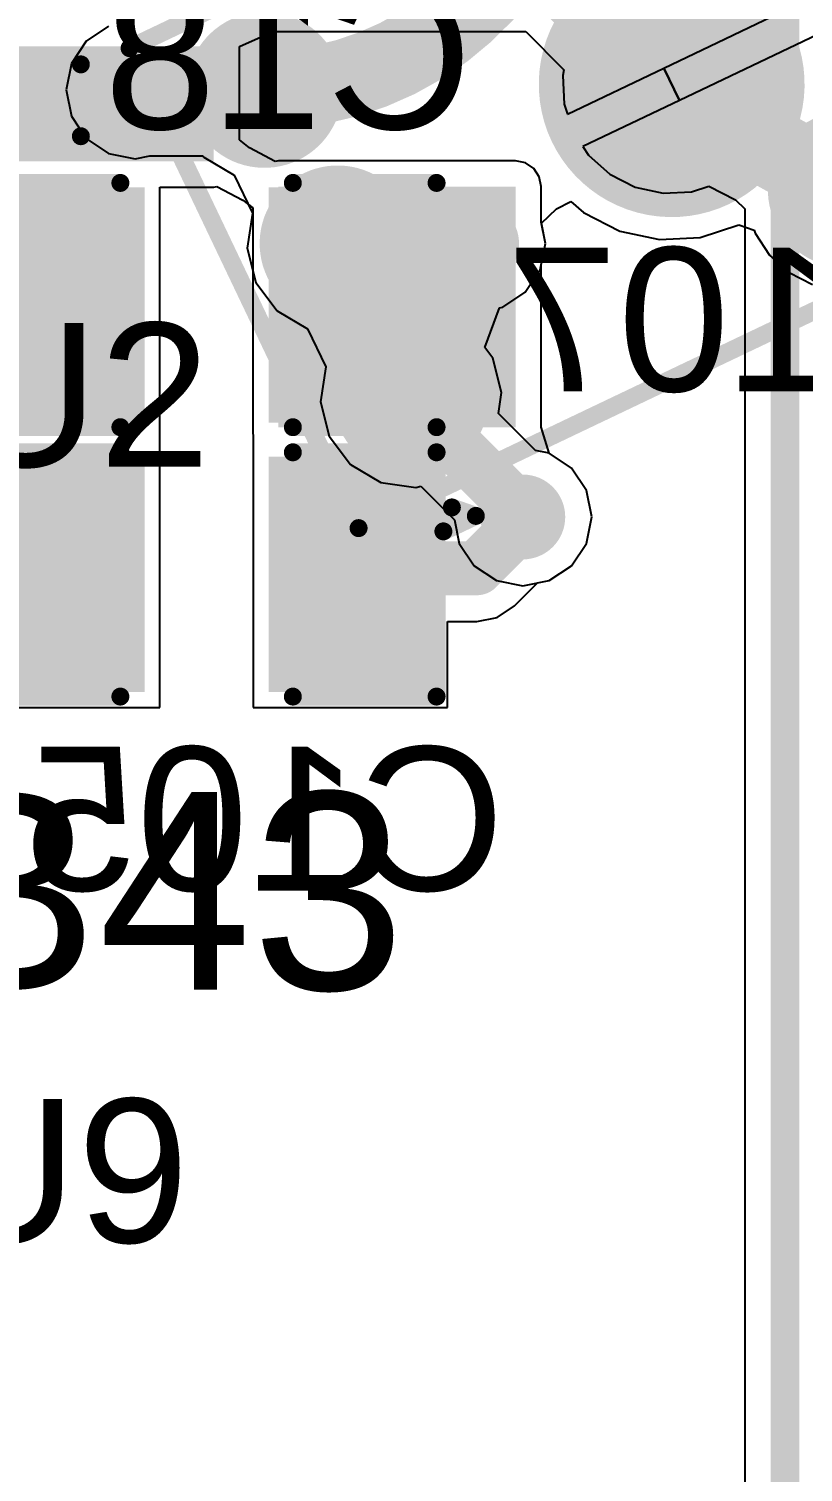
# Model space of a CAD drawing. Header units: millimetres. Extents: x -0.71 to 2.98, y -0.65 to 2.9.
# Drawn here: x 2.4125 to 2.628, y 1.3961 to 1.7979 of the extents above; entities that cross this region are included whole.
import ezdxf

# ---------------------------------------------------------------- set-up
doc = ezdxf.new("R2010")
doc.units = ezdxf.units.MM
doc.header["$MEASUREMENT"] = 0
for name, color, linetype in [('BottomLayer', 5, 'Continuous'), ('BottomOverlay', 54, 'Continuous'), ('BottomPaste', 16, 'Continuous'), ('BottomSolder', 6, 'Continuous'), ('Mechanical2', 216, 'Continuous'), ('PadHoleLayer', 156, 'Continuous'), ('TopLayer', 1, 'Continuous'), ('TopOverlay', 2, 'Continuous'), ('TopPaste', 8, 'Continuous'), ('TopSolder', 216, 'Continuous'), ('ViaHoleLayer', 16, 'Continuous')]:
    doc.layers.add(name, color=color, linetype=linetype)
doc.styles.add('Arial', font='', dxfattribs={"height": 0.2})
doc.styles.get('Arial').set_extended_font_data('Arial')

# ---------------------------------------------------------------- blocks, each defined once
blk = doc.blocks.new('SPM0687LR5H_1_188')
at = {"layer": 'BottomSolder'}
h = blk.add_hatch(color=6, dxfattribs=at)
edge = h.paths.add_edge_path()
edge.add_arc((0, -0.03594), 0.004, 0, 360)
at = {"layer": 'PadHoleLayer'}
h = blk.add_hatch(color=156, dxfattribs=at)
edge = h.paths.add_edge_path()
edge.add_arc((0, -0.03594), 0.02018, 0, 360)
at = {"layer": 'TopLayer'}
h = blk.add_hatch(color=1, dxfattribs=at)
edge = h.paths.add_edge_path()
edge.add_arc((-0.0474, 0.06705), 0.01772, 0, 360)
h = blk.add_hatch(color=1, dxfattribs=at)
edge = h.paths.add_edge_path()
edge.add_arc((0, 0.06705), 0.01772, 0, 360)
h = blk.add_hatch(color=1, dxfattribs=at)
edge = h.paths.add_edge_path()
edge.add_arc((0.0474, 0.06705), 0.01772, 0, 360)
h = blk.add_hatch(color=1, dxfattribs=at)
edge = h.paths.add_edge_path()
edge.add_arc((0, -0.03594), 0.03299, 0, 360)
h = blk.add_hatch(color=1, dxfattribs=at)
edge = h.paths.add_edge_path()
edge.add_arc((-0.0474, -0.06705), 0.01772, 0, 360)
h = blk.add_hatch(color=1, dxfattribs=at)
edge = h.paths.add_edge_path()
edge.add_arc((0.0474, -0.06705), 0.01772, 0, 360)
at = {"layer": 'TopPaste'}
h = blk.add_hatch(color=8, dxfattribs=at)
edge = h.paths.add_edge_path()
edge.add_arc((-0.0474, 0.06705), 0.01772, 0, 360)
h = blk.add_hatch(color=8, dxfattribs=at)
edge = h.paths.add_edge_path()
edge.add_arc((0, 0.06705), 0.01772, 0, 360)
h = blk.add_hatch(color=8, dxfattribs=at)
edge = h.paths.add_edge_path()
edge.add_arc((0.0474, 0.06705), 0.01772, 0, 360)
h = blk.add_hatch(color=8, dxfattribs=at)
edge = h.paths.add_edge_path()
edge.add_arc((-0.0474, -0.06705), 0.01772, 0, 360)
h = blk.add_hatch(color=8, dxfattribs=at)
edge = h.paths.add_edge_path()
edge.add_arc((0.0474, -0.06705), 0.01772, 0, 360)
at = {"layer": 'TopSolder'}
h = blk.add_hatch(color=216, dxfattribs=at)
edge = h.paths.add_edge_path()
edge.add_arc((-0.0474, 0.06705), 0.02172, 0, 360)
h = blk.add_hatch(color=216, dxfattribs=at)
edge = h.paths.add_edge_path()
edge.add_arc((0, 0.06705), 0.02172, 0, 360)
h = blk.add_hatch(color=216, dxfattribs=at)
edge = h.paths.add_edge_path()
edge.add_arc((0.0474, 0.06705), 0.02172, 0, 360)
h = blk.add_hatch(color=216, dxfattribs=at)
edge = h.paths.add_edge_path()
edge.add_arc((0, -0.03594), 0.03699, 0, 360)
h = blk.add_hatch(color=216, dxfattribs=at)
edge = h.paths.add_edge_path()
edge.add_arc((-0.0474, -0.06705), 0.02172, 0, 360)
h = blk.add_hatch(color=216, dxfattribs=at)
edge = h.paths.add_edge_path()
edge.add_arc((0.0474, -0.06705), 0.02172, 0, 360)
at = {"layer": 'TopOverlay', "const_width": 0.005}
for points in [[(-0.07402, 0.09591), (-0.07402, -0.10591)], [(0.07402, 0.09591), (-0.07402, 0.09591)], [(0.07402, 0.09591), (0.07402, -0.10591)], [(-0.085, 0.075), (-0.085, 0.065)], [(-0.085, 0.075), (-0.08, 0.07)], [(-0.08, 0.07), (-0.085, 0.065)], [(0.07402, -0.10591), (-0.07402, -0.10591)]]:
    blk.add_lwpolyline(points, dxfattribs=at)
at = {"layer": 'TopOverlay', "const_width": 0.0025}
for points in [[(-0.07527, 0.09591, 1), (-0.07277, 0.09591, 1)], [(-0.07527, 0.09591, 1), (-0.07277, 0.09591, 1)], [(0.07277, 0.09591, 1), (0.07527, 0.09591, 1)], [(0.07277, 0.09591, 1), (0.07527, 0.09591, 1)], [(-0.08625, 0.075, 1), (-0.08375, 0.075, 1)], [(-0.08625, 0.075, 1), (-0.08375, 0.075, 1)], [(-0.08125, 0.07, 1), (-0.07875, 0.07, 1)], [(-0.08125, 0.07, 1), (-0.07875, 0.07, 1)], [(-0.08625, 0.065, 1), (-0.08375, 0.065, 1)], [(-0.08625, 0.065, 1), (-0.08375, 0.065, 1)], [(-0.07527, -0.10591, 1), (-0.07277, -0.10591, 1)], [(-0.07527, -0.10591, 1), (-0.07277, -0.10591, 1)], [(0.07277, -0.10591, 1), (0.07527, -0.10591, 1)], [(0.07277, -0.10591, 1), (0.07527, -0.10591, 1)]]:
    blk.add_lwpolyline(points, format="xyb", close=True, dxfattribs=at)
blk = doc.blocks.new('CAP_0805_B_197')
at = {"layer": 'BottomLayer'}
for points in [[(-0.06, 0.03), (-0.02, 0.03), (-0.02, -0.03), (-0.06, -0.03)], [(0.02, 0.03), (0.06, 0.03), (0.06, -0.03), (0.02, -0.03)]]:
    blk.add_hatch(color=5, dxfattribs=at).paths.add_polyline_path(points)
at = {"layer": 'BottomPaste'}
for points in [[(-0.06, 0.03), (-0.02, 0.03), (-0.02, -0.03), (-0.06, -0.03)], [(0.02, 0.03), (0.06, 0.03), (0.06, -0.03), (0.02, -0.03)]]:
    blk.add_hatch(color=16, dxfattribs=at).paths.add_polyline_path(points)
at = {"layer": 'BottomSolder'}
for points in [[(-0.06276, 0.03276), (-0.01724, 0.03276), (-0.01724, -0.03276), (-0.06276, -0.03276)], [(0.01724, 0.03276), (0.06276, 0.03276), (0.06276, -0.03276), (0.01724, -0.03276)]]:
    blk.add_hatch(color=6, dxfattribs=at).paths.add_polyline_path(points)
at = {"layer": 'BottomOverlay', "const_width": 0.005}
for points in [[(-0.064, -0.034), (-0.064, 0.034)], [(-0.064, 0.034), (-0.024, 0.034)], [(0.024, 0.034), (0.064, 0.034)], [(0.064, -0.034), (0.064, 0.034)], [(-0.064, -0.034), (-0.024, -0.034)], [(0.024, -0.034), (0.064, -0.034)]]:
    blk.add_lwpolyline(points, dxfattribs=at)
at = {"layer": 'BottomOverlay', "const_width": 0.0025}
for points in [[(-0.06525, 0.034, 1), (-0.06275, 0.034, 1)], [(-0.06525, 0.034, 1), (-0.06275, 0.034, 1)], [(-0.02525, 0.034, 1), (-0.02275, 0.034, 1)], [(0.02275, 0.034, 1), (0.02525, 0.034, 1)], [(0.06275, 0.034, 1), (0.06525, 0.034, 1)], [(0.06275, 0.034, 1), (0.06525, 0.034, 1)], [(-0.06525, -0.034, 1), (-0.06275, -0.034, 1)], [(-0.06525, -0.034, 1), (-0.06275, -0.034, 1)], [(-0.02525, -0.034, 1), (-0.02275, -0.034, 1)], [(0.02275, -0.034, 1), (0.02525, -0.034, 1)], [(0.06275, -0.034, 1), (0.06525, -0.034, 1)], [(0.06275, -0.034, 1), (0.06525, -0.034, 1)]]:
    blk.add_lwpolyline(points, format="xyb", close=True, dxfattribs=at)
blk = doc.blocks.new('CAP_0805_B_199')
at = {"layer": 'BottomLayer'}
for points in [[(-0.06, 0.03), (-0.02, 0.03), (-0.02, -0.03), (-0.06, -0.03)], [(0.02, 0.03), (0.06, 0.03), (0.06, -0.03), (0.02, -0.03)]]:
    blk.add_hatch(color=5, dxfattribs=at).paths.add_polyline_path(points)
at = {"layer": 'BottomPaste'}
for points in [[(-0.06, 0.03), (-0.02, 0.03), (-0.02, -0.03), (-0.06, -0.03)], [(0.02, 0.03), (0.06, 0.03), (0.06, -0.03), (0.02, -0.03)]]:
    blk.add_hatch(color=16, dxfattribs=at).paths.add_polyline_path(points)
at = {"layer": 'BottomSolder'}
for points in [[(-0.06276, 0.03276), (-0.01724, 0.03276), (-0.01724, -0.03276), (-0.06276, -0.03276)], [(0.01724, 0.03276), (0.06276, 0.03276), (0.06276, -0.03276), (0.01724, -0.03276)]]:
    blk.add_hatch(color=6, dxfattribs=at).paths.add_polyline_path(points)
at = {"layer": 'BottomOverlay', "const_width": 0.005}
for points in [[(-0.064, -0.034), (-0.064, 0.034)], [(-0.064, 0.034), (-0.024, 0.034)], [(0.024, 0.034), (0.064, 0.034)], [(0.064, -0.034), (0.064, 0.034)], [(-0.064, -0.034), (-0.024, -0.034)], [(0.024, -0.034), (0.064, -0.034)]]:
    blk.add_lwpolyline(points, dxfattribs=at)
at = {"layer": 'BottomOverlay', "const_width": 0.0025}
for points in [[(-0.06525, 0.034, 1), (-0.06275, 0.034, 1)], [(-0.06525, 0.034, 1), (-0.06275, 0.034, 1)], [(-0.02525, 0.034, 1), (-0.02275, 0.034, 1)], [(0.02275, 0.034, 1), (0.02525, 0.034, 1)], [(0.06275, 0.034, 1), (0.06525, 0.034, 1)], [(0.06275, 0.034, 1), (0.06525, 0.034, 1)], [(-0.06525, -0.034, 1), (-0.06275, -0.034, 1)], [(-0.06525, -0.034, 1), (-0.06275, -0.034, 1)], [(-0.02525, -0.034, 1), (-0.02275, -0.034, 1)], [(0.02275, -0.034, 1), (0.02525, -0.034, 1)], [(0.06275, -0.034, 1), (0.06525, -0.034, 1)], [(0.06275, -0.034, 1), (0.06525, -0.034, 1)]]:
    blk.add_lwpolyline(points, format="xyb", close=True, dxfattribs=at)
blk = doc.blocks.new('C___0402_B_335')
at = {"layer": 'BottomLayer'}
for points in [[(-0.0095, 0.0125), (-0.0095, -0.0125), (-0.0275, -0.0125), (-0.0275, 0.0125)], [(0.0275, 0.0125), (0.0275, -0.0125), (0.0095, -0.0125), (0.0095, 0.0125)]]:
    blk.add_hatch(color=5, dxfattribs=at).paths.add_polyline_path(points)
at = {"layer": 'BottomPaste'}
for points in [[(-0.0095, 0.0125), (-0.0095, -0.0125), (-0.0275, -0.0125), (-0.0275, 0.0125)], [(0.0275, 0.0125), (0.0275, -0.0125), (0.0095, -0.0125), (0.0095, 0.0125)]]:
    blk.add_hatch(color=16, dxfattribs=at).paths.add_polyline_path(points)
at = {"layer": 'BottomSolder'}
for points in [[(-0.00714, 0.01486), (-0.00714, -0.01486), (-0.02986, -0.01486), (-0.02986, 0.01486)], [(0.02986, 0.01486), (0.02986, -0.01486), (0.00714, -0.01486), (0.00714, 0.01486)]]:
    blk.add_hatch(color=6, dxfattribs=at).paths.add_polyline_path(points)
at = {"layer": 'BottomOverlay', "const_width": 0.005}
for points in [[(-0.031, 0.016), (-0.031, -0.016)], [(-0.031, 0.016), (-0.011, 0.016)], [(0.011, 0.016), (0.031, 0.016)], [(0.031, 0.016), (0.031, -0.016)], [(-0.031, -0.016), (-0.011, -0.016)], [(0.011, -0.016), (0.031, -0.016)]]:
    blk.add_lwpolyline(points, dxfattribs=at)
at = {"layer": 'BottomOverlay', "const_width": 0.0025}
for points in [[(-0.03225, 0.016, 1), (-0.02975, 0.016, 1)], [(-0.03225, 0.016, 1), (-0.02975, 0.016, 1)], [(-0.01225, 0.016, 1), (-0.00975, 0.016, 1)], [(0.00975, 0.016, 1), (0.01225, 0.016, 1)], [(0.02975, 0.016, 1), (0.03225, 0.016, 1)], [(0.02975, 0.016, 1), (0.03225, 0.016, 1)], [(-0.03225, -0.016, 1), (-0.02975, -0.016, 1)], [(-0.03225, -0.016, 1), (-0.02975, -0.016, 1)], [(-0.01225, -0.016, 1), (-0.00975, -0.016, 1)], [(0.00975, -0.016, 1), (0.01225, -0.016, 1)], [(0.02975, -0.016, 1), (0.03225, -0.016, 1)], [(0.02975, -0.016, 1), (0.03225, -0.016, 1)]]:
    blk.add_lwpolyline(points, format="xyb", close=True, dxfattribs=at)

msp = doc.modelspace()

# ---------------------------------------------------------------- hatches: boundary and pattern name
at = {"layer": 'BottomLayer'}
for points in [[(2.343, 1.761), (2.464, 1.761), (2.464, 1.793), (2.343, 1.793)], [(2.482, 1.687), (2.548, 1.687), (2.548, 1.754), (2.482, 1.754)]]:
    msp.add_hatch(color=5, dxfattribs=at).paths.add_polyline_path(points)
h = msp.add_hatch(color=5, dxfattribs=at)
edge = h.paths.add_edge_path()
edge.add_arc((2.44208, 1.78092), 0.01181, 0, 360)
h = msp.add_hatch(color=5, dxfattribs=at)
edge = h.paths.add_edge_path()
edge.add_arc((2.53714, 1.73814), 0.01181, 0, 360)
h = msp.add_hatch(color=5, dxfattribs=at)
edge = h.paths.add_edge_path()
edge.add_arc((2.55, 1.662), 0.01181, 0, 360)
at = {"layer": 'BottomSolder'}
h = msp.add_hatch(color=6, dxfattribs=at)
edge = h.paths.add_edge_path()
edge.add_arc((2.44208, 1.78092), 0.00791, 0, 360)
h = msp.add_hatch(color=6, dxfattribs=at)
edge = h.paths.add_edge_path()
edge.add_arc((2.53714, 1.73814), 0.00791, 0, 360)
h = msp.add_hatch(color=6, dxfattribs=at)
edge = h.paths.add_edge_path()
edge.add_arc((2.55, 1.662), 0.00791, 0, 360)
at = {"layer": 'TopLayer'}
h = msp.add_hatch(color=1, dxfattribs=at)
edge = h.paths.add_edge_path()
edge.add_arc((2.44208, 1.78092), 0.01181, 0, 360)
h = msp.add_hatch(color=1, dxfattribs=at)
edge = h.paths.add_edge_path()
edge.add_arc((2.53714, 1.73814), 0.01181, 0, 360)
h = msp.add_hatch(color=1, dxfattribs=at)
edge = h.paths.add_edge_path()
edge.add_arc((2.55, 1.662), 0.01181, 0, 360)
at = {"layer": 'TopSolder'}
h = msp.add_hatch(color=216, dxfattribs=at)
edge = h.paths.add_edge_path()
edge.add_arc((2.44208, 1.78092), 0.00791, 0, 360)
h = msp.add_hatch(color=216, dxfattribs=at)
edge = h.paths.add_edge_path()
edge.add_arc((2.53714, 1.73814), 0.00791, 0, 360)
h = msp.add_hatch(color=216, dxfattribs=at)
edge = h.paths.add_edge_path()
edge.add_arc((2.55, 1.662), 0.00791, 0, 360)
at = {"layer": 'ViaHoleLayer'}
h = msp.add_hatch(color=16, dxfattribs=at)
edge = h.paths.add_edge_path()
edge.add_arc((2.44208, 1.78092), 0.00591, 0, 360)
h = msp.add_hatch(color=16, dxfattribs=at)
edge = h.paths.add_edge_path()
edge.add_arc((2.53714, 1.73814), 0.00591, 0, 360)
h = msp.add_hatch(color=16, dxfattribs=at)
edge = h.paths.add_edge_path()
edge.add_arc((2.55, 1.662), 0.00591, 0, 360)

# ---------------------------------------------------------------- linework, layer by layer
at = {"layer": 'BottomLayer'}
for p, q in [((2.47114, 1.793), (2.48051, 1.79715)), ((2.48051, 1.79715), (2.55082, 1.79715)), ((2.55082, 1.79715), (2.56145, 1.78651)), ((2.47114, 1.76697), (2.47114, 1.793)), ((2.56145, 1.78651), (2.5611, 1.78486)), ((2.5611, 1.78486), (2.56152, 1.77693)), ((2.56241, 1.77417), (2.58929, 1.78699)), ((2.58929, 1.78699), (2.5936, 1.77796)), ((2.56152, 1.77693), (2.56241, 1.77417)), ((2.5936, 1.77796), (2.56672, 1.76514)), ((2.47391, 1.7648), (2.47114, 1.76697)), ((2.48112, 1.76096), (2.47391, 1.7648)), ((2.56672, 1.76514), (2.5683, 1.76271)), ((2.482, 1.76114), (2.48112, 1.76096)), ((2.548, 1.76114), (2.482, 1.76114)), ((2.55073, 1.76059), (2.548, 1.76114)), ((2.55305, 1.75905), (2.55073, 1.76059)), ((2.5683, 1.76271), (2.5742, 1.75739)), ((2.55459, 1.75673), (2.55305, 1.75905)), ((2.55514, 1.754), (2.55459, 1.75673)), ((2.5742, 1.75739), (2.58128, 1.75378)), ((2.449, 1.684), (2.449, 1.75386)), ((2.449, 1.75386), (2.464, 1.75386)), ((2.464, 1.75386), (2.46488, 1.75404)), ((2.46488, 1.75404), (2.47209, 1.7502)), ((2.55514, 1.74406), (2.55514, 1.754)), ((2.58128, 1.75378), (2.58906, 1.75213)), ((2.58906, 1.75213), (2.59699, 1.75255)), ((2.59699, 1.75255), (2.60178, 1.7541)), ((2.60178, 1.7541), (2.60923, 1.75033)), ((2.47209, 1.7502), (2.47486, 1.74803)), ((2.47486, 1.74803), (2.47486, 1.69294)), ((2.60923, 1.75033), (2.61178, 1.74778)), ((2.55631, 1.73814), (2.55514, 1.74406)), ((2.61178, 1.74778), (2.61178, 1.3438)), ((2.55514, 1.73221), (2.55631, 1.73814)), ((2.55514, 1.687), (2.55514, 1.73221)), ((2.47486, 1.69294), (2.47486, 1.687)), ((2.449, 1.683), (2.449, 1.684)), ((2.449, 1.684), (2.449, 1.684)), ((2.47486, 1.687), (2.475, 1.683)), ((2.55734, 1.67972), (2.55514, 1.687)), ((2.449, 1.609), (2.449, 1.683)), ((2.449, 1.683), (2.449, 1.683)), ((2.475, 1.683), (2.475, 1.683)), ((2.475, 1.683), (2.475, 1.609)), ((2.56356, 1.67556), (2.55734, 1.67972)), ((2.56772, 1.66934), (2.56356, 1.67556)), ((2.56918, 1.662), (2.56772, 1.66934)), ((2.56772, 1.65466), (2.56918, 1.662)), ((2.56356, 1.64844), (2.56772, 1.65466)), ((2.55734, 1.64428), (2.56356, 1.64844)), ((2.54768, 1.63726), (2.55405, 1.64363)), ((2.55405, 1.64363), (2.55734, 1.64428)), ((2.54289, 1.63405), (2.54768, 1.63726)), ((2.529, 1.609), (2.529, 1.63293)), ((2.529, 1.63293), (2.53723, 1.63293)), ((2.53723, 1.63293), (2.54289, 1.63405)), ((2.397, 1.609), (2.449, 1.609)), ((2.475, 1.609), (2.529, 1.609))]:
    msp.add_line(p, q, dxfattribs=at)
for points, const_width in [([(2.623, 1.329), (2.623, 1.915)], 0.008), ([(2.59144, 1.78247), (2.59144, 1.89011)], 0.022), ([(2.55842, 1.8155), (2.59144, 1.78247)], 0.022), ([(2.59144, 1.78247), (2.59144, 1.78247)], 0.022), ([(2.5348, 1.73814), (2.53714, 1.73814)], 0.015), ([(2.491, 1.721), (2.50383, 1.721)], 0.015), ([(2.422, 1.711), (2.422, 1.721)], 0.008), ([(2.4035, 1.6925), (2.422, 1.711)], 0.008), ([(2.4035, 1.6745), (2.422, 1.656)], 0.008), ([(2.53723, 1.64771), (2.55, 1.66048)], 0.015), ([(2.55, 1.66048), (2.55, 1.662)], 0.015), ([(2.422, 1.646), (2.422, 1.656)], 0.008), ([(2.49371, 1.64771), (2.53723, 1.64771)], 0.015)]:
    msp.add_lwpolyline(points, dxfattribs=dict(at, const_width=const_width))
for points, const_width in [([(2.58594, 1.78247, 1), (2.59694, 1.78247, 1)], 0.011), ([(2.58594, 1.78247, 1), (2.59694, 1.78247, 1)], 0.011), ([(2.58594, 1.78247, 1), (2.59694, 1.78247, 1)], 0.011), ([(2.58594, 1.78247, 1), (2.59694, 1.78247, 1)], 0.011), ([(2.53105, 1.73814, 1), (2.53855, 1.73814, 1)], 0.0075), ([(2.53339, 1.73814, 1), (2.54089, 1.73814, 1)], 0.0075), ([(2.48725, 1.721, 1), (2.49475, 1.721, 1)], 0.0075), ([(2.50008, 1.721, 1), (2.50758, 1.721, 1)], 0.0075), ([(2.42, 1.721, 1), (2.424, 1.721, 1)], 0.004), ([(2.42, 1.711, 1), (2.424, 1.711, 1)], 0.004), ([(2.42, 1.711, 1), (2.424, 1.711, 1)], 0.004), ([(2.54625, 1.662, 1), (2.55375, 1.662, 1)], 0.0075), ([(2.54625, 1.66048, 1), (2.55375, 1.66048, 1)], 0.0075), ([(2.54625, 1.66048, 1), (2.55375, 1.66048, 1)], 0.0075), ([(2.42, 1.656, 1), (2.424, 1.656, 1)], 0.004), ([(2.42, 1.656, 1), (2.424, 1.656, 1)], 0.004), ([(2.48996, 1.64771, 1), (2.49746, 1.64771, 1)], 0.0075), ([(2.53348, 1.64771, 1), (2.54098, 1.64771, 1)], 0.0075), ([(2.53348, 1.64771, 1), (2.54098, 1.64771, 1)], 0.0075), ([(2.42, 1.646, 1), (2.424, 1.646, 1)], 0.004)]:
    msp.add_lwpolyline(points, format="xyb", close=True, dxfattribs=dict(at, const_width=const_width))
at = {"layer": 'Mechanical2', "const_width": 0.01}
msp.add_lwpolyline([(2.97335, 1.12706, 1), (-0.56996, 1.12706, 1)], format="xyb", close=True, dxfattribs=at)
at = {"layer": 'TopLayer'}
for p, q in [((2.58929, 1.78699), (2.62784, 1.80537)), ((2.43474, 1.79864), (2.42852, 1.79448)), ((2.63214, 1.79635), (2.5936, 1.77796)), ((2.42852, 1.79448), (2.42436, 1.78826)), ((2.42436, 1.78826), (2.4229, 1.78092)), ((2.5936, 1.77796), (2.58929, 1.78699)), ((2.4229, 1.78092), (2.42436, 1.77358)), ((2.42436, 1.77358), (2.42852, 1.76736)), ((2.42852, 1.76736), (2.43474, 1.7632)), ((2.43474, 1.7632), (2.44208, 1.76174)), ((2.44208, 1.76174), (2.44624, 1.76257)), ((2.44624, 1.76257), (2.46093, 1.76257)), ((2.46093, 1.76257), (2.46121, 1.76219)), ((2.46121, 1.76219), (2.46966, 1.75716)), ((2.46966, 1.75716), (2.47473, 1.74655)), ((2.55519, 1.74381), (2.55941, 1.74782)), ((2.55941, 1.74782), (2.5634, 1.74987)), ((2.5634, 1.74987), (2.56688, 1.74674)), ((2.47473, 1.74655), (2.47332, 1.73682)), ((2.55631, 1.73814), (2.55519, 1.74381)), ((2.56688, 1.74674), (2.57697, 1.7416)), ((2.57697, 1.7416), (2.58804, 1.73925)), ((2.58804, 1.73925), (2.59935, 1.73984)), ((2.59935, 1.73984), (2.61011, 1.74334)), ((2.61011, 1.74334), (2.61444, 1.7418)), ((2.61444, 1.7418), (2.61469, 1.74105)), ((2.61469, 1.74105), (2.61867, 1.73492)), ((2.47332, 1.73682), (2.47574, 1.72729)), ((2.55485, 1.7308), (2.55631, 1.73814)), ((2.61867, 1.73492), (2.62409, 1.73004)), ((2.5507, 1.72457), (2.55485, 1.7308)), ((2.62409, 1.73004), (2.63059, 1.72673)), ((2.47574, 1.72729), (2.48162, 1.71941)), ((2.54448, 1.72042), (2.5507, 1.72457)), ((2.53939, 1.70921), (2.5435, 1.72022)), ((2.5435, 1.72022), (2.54448, 1.72042)), ((2.48162, 1.71941), (2.49007, 1.71438)), ((2.49007, 1.71438), (2.49514, 1.70376)), ((2.54164, 1.7062), (2.53939, 1.70921)), ((2.49514, 1.70376), (2.49372, 1.69403)), ((2.54406, 1.69667), (2.54164, 1.7062)), ((2.54321, 1.69082), (2.54406, 1.69667)), ((2.49372, 1.69403), (2.49615, 1.6845)), ((2.55356, 1.68047), (2.54321, 1.69082)), ((2.49615, 1.6845), (2.50203, 1.67662)), ((2.55734, 1.67972), (2.55356, 1.68047)), ((2.56356, 1.67556), (2.55734, 1.67972)), ((2.50203, 1.67662), (2.51048, 1.6716)), ((2.56772, 1.66934), (2.56356, 1.67556)), ((2.51048, 1.6716), (2.52021, 1.67019)), ((2.52021, 1.67019), (2.52166, 1.67055)), ((2.52166, 1.67055), (2.53097, 1.66124)), ((2.56918, 1.662), (2.56772, 1.66934)), ((2.53097, 1.66124), (2.53228, 1.65466)), ((2.56772, 1.65466), (2.56918, 1.662)), ((2.53228, 1.65466), (2.53644, 1.64844)), ((2.56356, 1.64844), (2.56772, 1.65466)), ((2.53644, 1.64844), (2.54266, 1.64428)), ((2.55734, 1.64428), (2.56356, 1.64844)), ((2.54266, 1.64428), (2.55, 1.64282)), ((2.55, 1.64282), (2.55734, 1.64428))]:
    msp.add_line(p, q, dxfattribs=at)
at = {"layer": 'TopLayer', "const_width": 0.022}
msp.add_lwpolyline([(2.561, 1.86384, -0.414214), (2.47808, 1.78092)], format="xyb", dxfattribs=at)
at = {"layer": 'TopLayer'}
for points, const_width in [([(2.59144, 1.78247), (2.59911, 1.83865)], 0.022), ([(2.59144, 1.78247), (2.59257, 1.77939)], 0.022), ([(2.44208, 1.78092), (2.47808, 1.78092)], 0.022), ([(2.59257, 1.77939), (2.63992, 1.75308)], 0.022), ([(2.53714, 1.73814), (2.54, 1.741)], 0.015), ([(2.49848, 1.73814), (2.53714, 1.73814)], 0.015), ([(2.51889, 1.69423), (2.51889, 1.69535)], 0.015), ([(2.51889, 1.69423), (2.55, 1.66312)], 0.015), ([(2.55, 1.662), (2.55, 1.66312)], 0.015)]:
    msp.add_lwpolyline(points, dxfattribs=dict(at, const_width=const_width))
for points, const_width in [([(2.58594, 1.78247, 1), (2.59694, 1.78247, 1)], 0.011), ([(2.58594, 1.78247, 1), (2.59694, 1.78247, 1)], 0.011), ([(2.43658, 1.78092, 1), (2.44758, 1.78092, 1)], 0.011), ([(2.47258, 1.78092, 1), (2.48358, 1.78092, 1)], 0.011), ([(2.47258, 1.78092, 1), (2.48358, 1.78092, 1)], 0.011), ([(2.58707, 1.77939, 1), (2.59807, 1.77939, 1)], 0.011), ([(2.58707, 1.77939, 1), (2.59807, 1.77939, 1)], 0.011), ([(2.53625, 1.741, 1), (2.54375, 1.741, 1)], 0.0075), ([(2.49473, 1.73814, 1), (2.50223, 1.73814, 1)], 0.0075), ([(2.53339, 1.73814, 1), (2.54089, 1.73814, 1)], 0.0075), ([(2.53339, 1.73814, 1), (2.54089, 1.73814, 1)], 0.0075), ([(2.51514, 1.69535, 1), (2.52264, 1.69535, 1)], 0.0075), ([(2.51514, 1.69423, 1), (2.52264, 1.69423, 1)], 0.0075), ([(2.51514, 1.69423, 1), (2.52264, 1.69423, 1)], 0.0075), ([(2.54625, 1.66312, 1), (2.55375, 1.66312, 1)], 0.0075), ([(2.54625, 1.66312, 1), (2.55375, 1.66312, 1)], 0.0075), ([(2.54625, 1.662, 1), (2.55375, 1.662, 1)], 0.0075)]:
    msp.add_lwpolyline(points, format="xyb", close=True, dxfattribs=dict(at, const_width=const_width))

# ---------------------------------------------------------------- block references
for name, p, rotation in [('SPM0687LR5H_1_188', (2.559, 1.767), 115.5), ('C___0402_B_335', (2.411, 1.799), 90)]:
    msp.add_blockref(name, p, dxfattribs=dict(rotation=rotation))
for name, p in [('CAP_0805_B_197', (2.462, 1.721)), ('CAP_0805_B_199', (2.462, 1.646))]:
    msp.add_blockref(name, p)

# ---------------------------------------------------------------- texts
at = {"layer": 'BottomOverlay', "style": 'Arial', "text_generation_flag": 2}
for s, p in [('C18', (2.53598, 1.77001)), ('C107', (2.67898, 1.69701)), ('C105', (2.54498, 1.55801))]:
    msp.add_text(s, height=0.04, dxfattribs=at).set_placement(p)
at = {"layer": 'TopOverlay', "style": 'Arial'}
for s, height, p in [('U2', 0.04, (2.39168, 1.67601)), ('SB43', 0.055, (2.32937, 1.53039)), ('U9', 0.04, (2.38568, 1.46001))]:
    msp.add_text(s, height=height, dxfattribs=at).set_placement(p)

doc.saveas('drawing.dxf')
